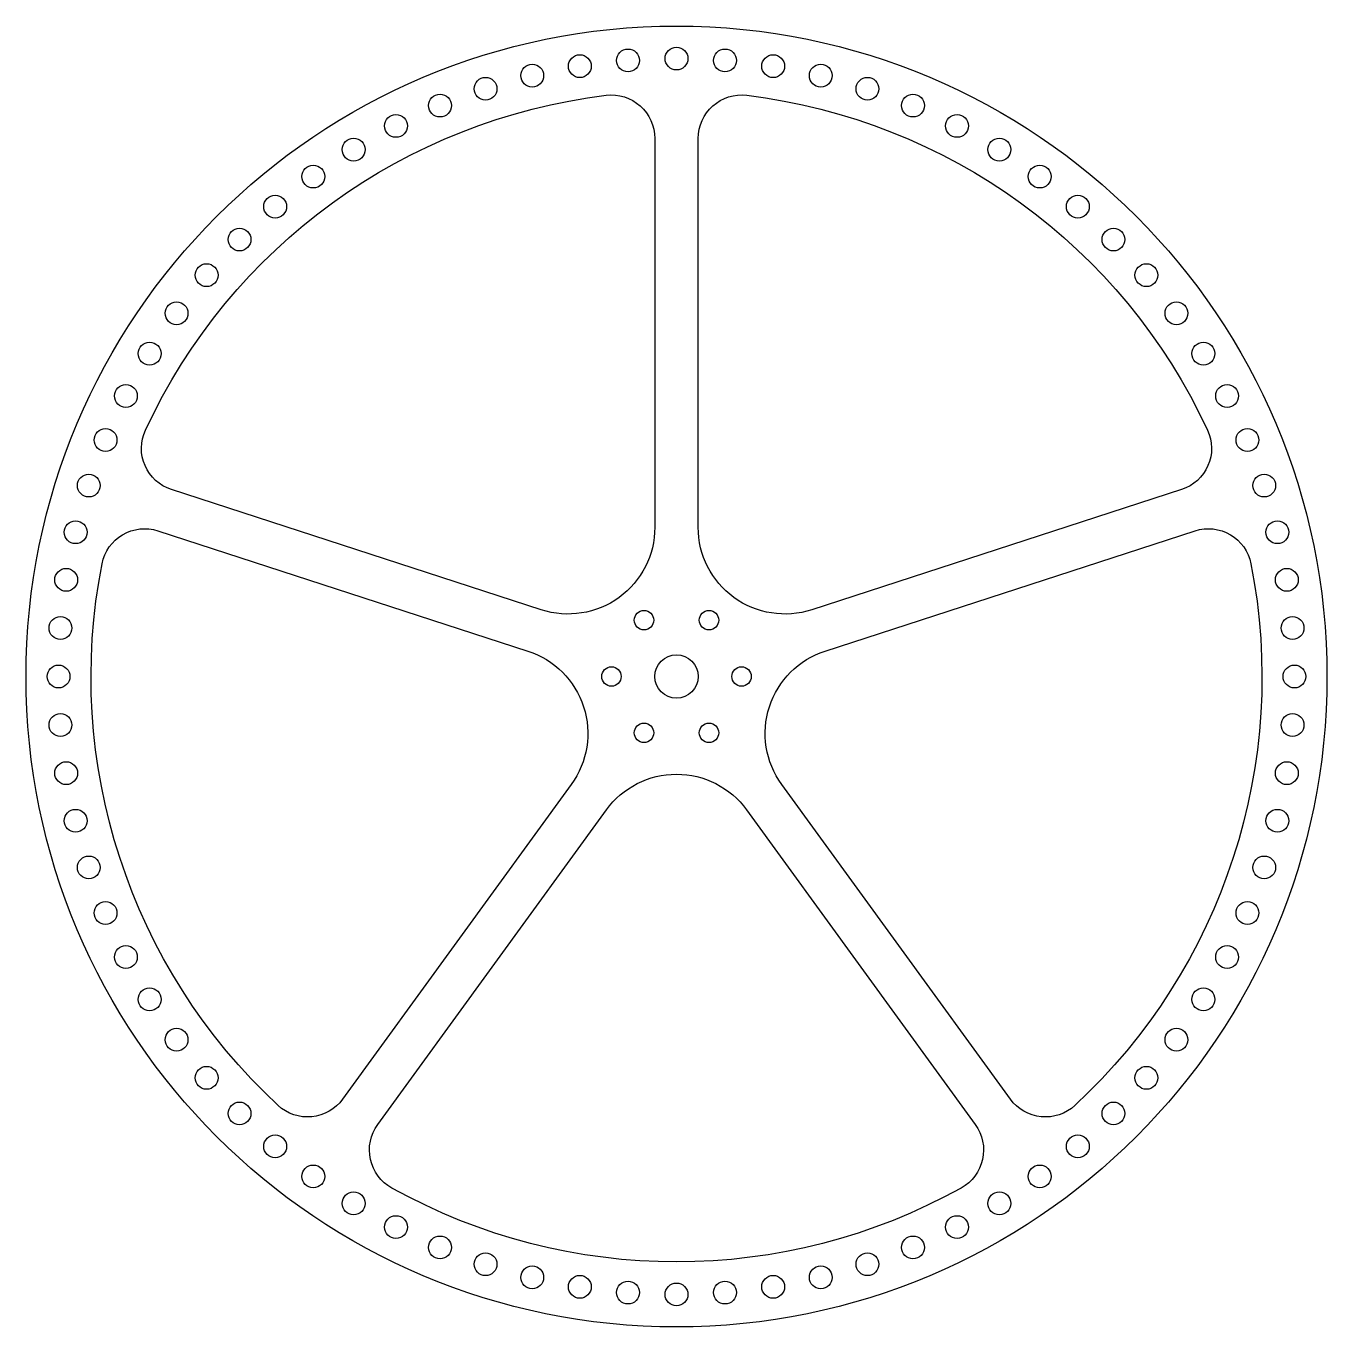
# Model space of a CAD drawing. Header units: inches. Extents: x -3.75 to 3.75, y -3.75 to 3.75.
import ezdxf

# ---------------------------------------------------------------- set-up
doc = ezdxf.new("R2010")
doc.units = ezdxf.units.IN
doc.header["$MEASUREMENT"] = 0

msp = doc.modelspace()

# ---------------------------------------------------------------- linework, layer by layer
for points in [[(-0.7795, 0.3847), (-2.9119, 1.0776, -0.449901), (-3.0615, 1.4206, -0.259622), (-0.405, 3.3506, -0.449901), (-0.125, 3.1024), (-0.125, 0.8602, -0.509525)], [(0.405, 3.3506, -0.259622), (3.0615, 1.4206, -0.449901), (2.9119, 1.0776), (0.7795, 0.3847, -0.509525), (0.125, 0.8602), (0.125, 3.1024, -0.449901)], [(-0.6068, -0.6225), (-1.9247, -2.4364, -0.449901), (-2.2971, -2.4726, -0.259622), (-3.3118, 0.6502, -0.449901), (-2.9892, 0.8398), (-0.8568, 0.1469, -0.509525)], [(0.8568, 0.1469), (2.9892, 0.8398, -0.449901), (3.3118, 0.6502, -0.259622), (2.2971, -2.4726, -0.449901), (1.9247, -2.4364), (0.6068, -0.6225, -0.509525)], [(0.4045, -0.7694), (1.7224, -2.5834, -0.449901), (1.6418, -2.9488, -0.259622), (-1.6418, -2.9488, -0.449901), (-1.7224, -2.5834), (-0.4045, -0.7694, -0.509525)]]:
    msp.add_lwpolyline(points, format="xyb", close=True)
for centre, radius in [((0, 0), 3.75), ((-0.2795, 3.5515), 0.0658), ((0, 3.5625), 0.0658), ((0.2795, 3.5515), 0.0658), ((-0.8316, 3.4641), 0.0658), ((-0.5573, 3.5186), 0.0658), ((0.5573, 3.5186), 0.0658), ((0.8316, 3.4641), 0.0658), ((-1.1009, 3.3881), 0.0658), ((1.1009, 3.3881), 0.0658), ((-1.3633, 3.2913), 0.0658), ((1.3633, 3.2913), 0.0658), ((-1.6173, 3.1742), 0.0658), ((1.6173, 3.1742), 0.0658), ((-1.8614, 3.0375), 0.0658), ((1.8614, 3.0375), 0.0658), ((-2.094, 2.8821), 0.0658), ((2.094, 2.8821), 0.0658), ((-2.3137, 2.7089), 0.0658), ((2.3137, 2.7089), 0.0658), ((-2.5191, 2.5191), 0.0658), ((2.5191, 2.5191), 0.0658), ((-2.7089, 2.3137), 0.0658), ((2.7089, 2.3137), 0.0658), ((-2.8821, 2.094), 0.0658), ((2.8821, 2.094), 0.0658), ((-3.0375, 1.8614), 0.0658), ((3.0375, 1.8614), 0.0658), ((-3.1742, 1.6173), 0.0658), ((3.1742, 1.6173), 0.0658), ((-3.2913, 1.3633), 0.0658), ((3.2913, 1.3633), 0.0658), ((-3.3881, 1.1009), 0.0658), ((3.3881, 1.1009), 0.0658), ((-3.4641, 0.8316), 0.0658), ((3.4641, 0.8316), 0.0658), ((-3.5186, 0.5573), 0.0658), ((3.5186, 0.5573), 0.0658), ((-0.1875, 0.3248), 0.056), ((0.1875, 0.3248), 0.056), ((-3.5515, 0.2795), 0.0658), ((3.5515, 0.2795), 0.0658), ((0, 0), 0.125), ((-3.5625, 0), 0.0658), ((-0.375, 0), 0.056), ((0.375, 0), 0.056), ((3.5625, 0), 0.0658), ((-3.5515, -0.2795), 0.0658), ((3.5515, -0.2795), 0.0658), ((-0.1875, -0.3248), 0.056), ((0.1875, -0.3248), 0.056), ((-3.5186, -0.5573), 0.0658), ((3.5186, -0.5573), 0.0658), ((-3.4641, -0.8316), 0.0658), ((3.4641, -0.8316), 0.0658), ((-3.3881, -1.1009), 0.0658), ((3.3881, -1.1009), 0.0658), ((-3.2913, -1.3633), 0.0658), ((3.2913, -1.3633), 0.0658), ((-3.1742, -1.6173), 0.0658), ((3.1742, -1.6173), 0.0658), ((-3.0375, -1.8614), 0.0658), ((3.0375, -1.8614), 0.0658), ((-2.8821, -2.094), 0.0658), ((2.8821, -2.094), 0.0658), ((-2.7089, -2.3137), 0.0658), ((2.7089, -2.3137), 0.0658), ((-2.5191, -2.5191), 0.0658), ((2.5191, -2.5191), 0.0658), ((-2.3137, -2.7089), 0.0658), ((2.3137, -2.7089), 0.0658), ((-2.094, -2.8821), 0.0658), ((2.094, -2.8821), 0.0658), ((-1.8614, -3.0375), 0.0658), ((1.8614, -3.0375), 0.0658), ((-1.6173, -3.1742), 0.0658), ((1.6173, -3.1742), 0.0658), ((-1.3633, -3.2913), 0.0658), ((1.3633, -3.2913), 0.0658), ((-1.1009, -3.3881), 0.0658), ((1.1009, -3.3881), 0.0658), ((-0.8316, -3.4641), 0.0658), ((0.8316, -3.4641), 0.0658), ((-0.5573, -3.5186), 0.0658), ((-0.2795, -3.5515), 0.0658), ((0, -3.5625), 0.0658), ((0.2795, -3.5515), 0.0658), ((0.5573, -3.5186), 0.0658)]:
    msp.add_circle(centre, radius)

doc.saveas('drawing.dxf')
